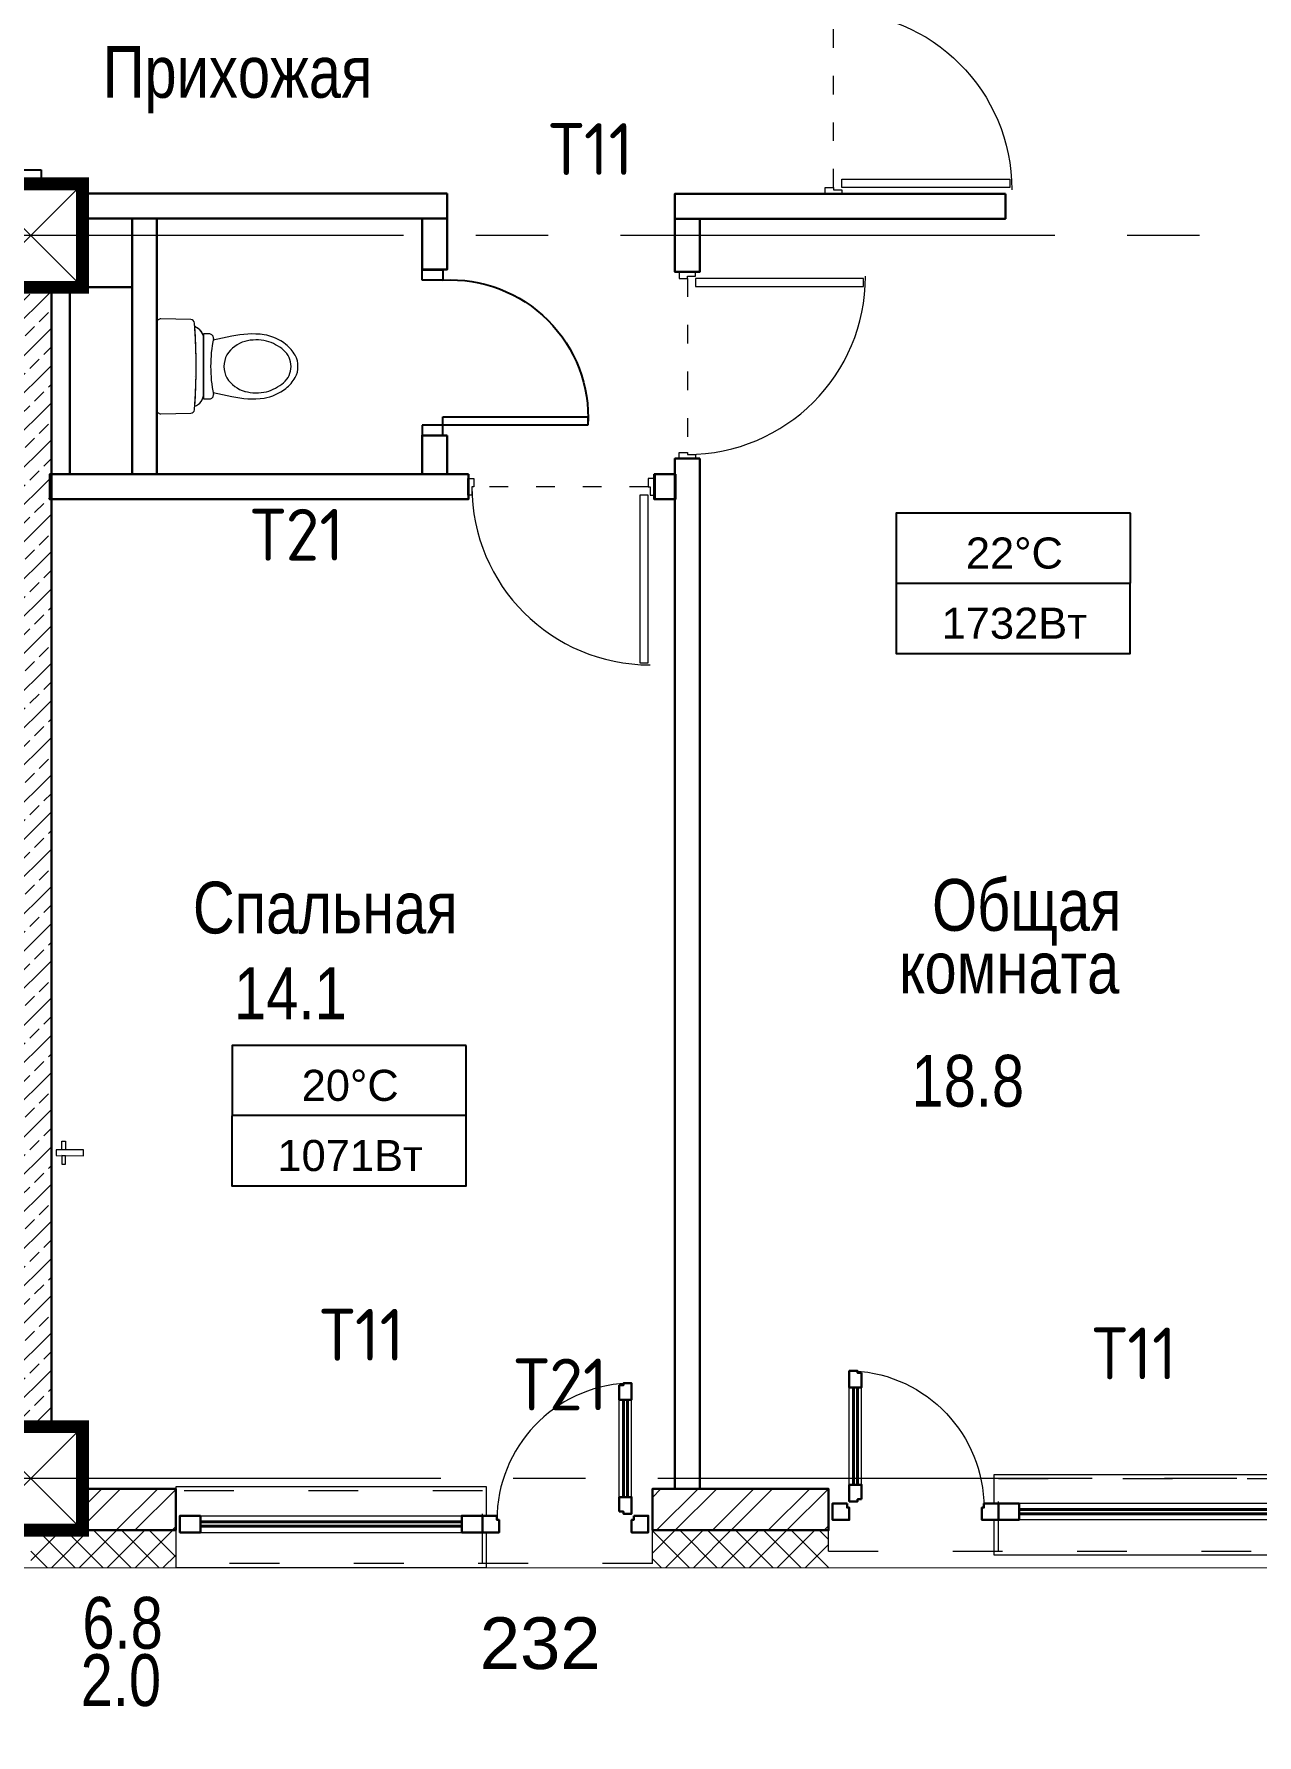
# Model space of a CAD drawing. Header units: millimetres. Extents: x -7566 to 51834, y -19356 to 38606.
# Drawn here: x 32018 to 37919, y -1240 to 6971 of the extents above; entities that cross this region are included whole.
import ezdxf

# ---------------------------------------------------------------- set-up
doc = ezdxf.new("R2010")
doc.units = ezdxf.units.MM
for name, pattern in [('ACAD_ISO03W100', [30, 12, -18]), ('CENTER2', [28.575, 19.05, -3.175, 3.175, -3.175]), ('STROT', [1.7, 0.5, -1.2])]:
    doc.linetypes.add(name, pattern=pattern)
for name, color, linetype, lineweight in [('++++обратка', 5, 'Continuous', 30), ('++ОВ Надписи', 7, 'Continuous', 20), ('SANTECHNIC', 144, 'Continuous', 9), ('STENA', 22, 'Continuous', 50), ('Вытяжка', 5, 'Continuous', 35), ('Колонна', 15, 'Continuous', 30), ('Колонны', 7, 'Continuous', 30), ('окна', 150, 'Continuous', 20), ('оси', 6, 'STROT', 9), ('РП-АР_Площадь', 3, 'Continuous', 30), ('стена', 7, 'Continuous', 53), ('СТЕНЫ', 250, 'Continuous', 35), ('текст', 224, 'Continuous', 25), ('штрих', 252, 'Continuous', 9)]:
    doc.layers.add(name, color=color, linetype=linetype, lineweight=lineweight)
for name, color, linetype in [('DOORS', 27, 'Continuous'), ('okna_dveri', 191, 'Continuous'), ('ОТОПЛЕНИЕ ТЕСТ', 7, 'Continuous')]:
    doc.layers.add(name, color=color, linetype=linetype)
doc.layers.get('++++обратка').off()
doc.styles.add('arial', font='arial.ttf')
doc.styles.add('GOST Common_I', font='', dxfattribs={"height": 200})
doc.styles.get("Standard").update_dxf_attribs({"font": 'arial.ttf'})
doc.styles.get('GOST Common_I').set_extended_font_data('GOST Common')
pattern_1 = [(45, (-1168187.17, 40439.89), (-67.351921, 67.351921), []), (135, (-1168187.17, 40439.89), (-67.351921, -67.351921), [])]

# ---------------------------------------------------------------- blocks, each defined once
blk = doc.blocks.new('d_10')
at = {"color": 15}
for points in [[(50, 100), (90, 100), (90, 1000), (50, 1000)], [(50, 0), (0, 0), (0, 100), (50, 100)], [(950, 0), (1000, 0), (1000, 100), (950, 100)]]:
    blk.add_lwpolyline(points, close=True, dxfattribs=at)
blk.add_arc((50, 100), 900, 0, 90, dxfattribs=at)
blk = doc.blocks.new('к')
at = {"lineweight": 0}
for p, q in [((6373750, -182890), (6374150, -183290)), ((6373750, -183290), (6374150, -182890))]:
    blk.add_line(p, q, dxfattribs=at)
at = {"color": 1, "lineweight": 30, "ltscale": 20}
blk.add_lwpolyline([(6373750, -182890), (6374150, -182890), (6374150, -183290), (6373750, -183290)], close=True, dxfattribs=at)
at = {"layer": 'Колонна', "color": 7, "ltscale": 100, "const_width": 50}
blk.add_lwpolyline([(6373750, -182890), (6374150, -182890), (6374150, -183290), (6373750, -183290)], close=True, dxfattribs=at)
blk = doc.blocks.new('Окв-0')
at = {"layer": 'DOORS', "color": 5, "lineweight": 9, "ltscale": 2}
blk.add_arc((1332064.4, -525220.4), 662, 273.15781, 359.93851, dxfattribs=at)
at = {"layer": 'окна', "color": 252, "lineweight": 9}
for p, q in [((1334156.3, -525161.2), (1332896.3, -525161.2)), ((1334156.3, -525241.2), (1332896.3, -525241.2)), ((1332076.3, -525331.2), (1332076.3, -525801.2)), ((1332136.3, -525331.2), (1332136.3, -525801.2))]:
    blk.add_line(p, q, dxfattribs=at)
at = {"layer": 'окна', "lineweight": 40}
for p, q in [((1334156.3, -525191.2), (1332896.3, -525191.2)), ((1334156.3, -525211.2), (1332896.3, -525211.2)), ((1332096.3, -525801.2), (1332096.3, -525331.2)), ((1332116.3, -525801.2), (1332116.3, -525331.2))]:
    blk.add_line(p, q, dxfattribs=at)
at = {"layer": 'окна', "color": 252, "lineweight": 30}
for points in [[(1332066.3, -525241.2), (1331996.3, -525241.2), (1331996.3, -525161.2), (1332076.3, -525161.2), (1332076.3, -525221.2), (1332066.3, -525221.2), (1332066.3, -525241.2)], [(1332726.3, -525241.2), (1332796.3, -525241.2), (1332796.3, -525161.2), (1332716.3, -525161.2), (1332716.3, -525221.2), (1332726.3, -525221.2), (1332726.3, -525241.2)], [(1332796.3, -525241.2), (1332896.3, -525241.2), (1332896.3, -525161.2), (1332796.3, -525161.2)], [(1334156.3, -525241.2), (1334256.3, -525241.2), (1334256.3, -525161.2), (1334156.3, -525161.2)], [(1332136.3, -525261.2), (1332136.3, -525331.2), (1332076.3, -525331.2), (1332076.3, -525251.2), (1332116.3, -525251.2), (1332116.3, -525261.2), (1332136.3, -525261.2)], [(1332136.3, -525871.2), (1332136.3, -525801.2), (1332076.3, -525801.2), (1332076.3, -525881.2), (1332116.3, -525881.2), (1332116.3, -525871.2), (1332136.3, -525871.2)]]:
    blk.add_lwpolyline(points, close=True, dxfattribs=at)
at = {"layer": 'СТЕНЫ', "linetype": 'ACAD_ISO03W100', "lineweight": 5, "ltscale": 20}
for p, q in [((1331976.3, -525011.2), (1334276.3, -525011.2)), ((1331976.3, -525011.2), (1331976.3, -525361.2)), ((1332796.3, -525011.2), (1332796.3, -525361.2)), ((1332796.3, -525361.2), (1334276.3, -525361.2))]:
    blk.add_line(p, q, dxfattribs=at)
at = {"layer": 'СТЕНЫ', "color": 251, "lineweight": 9, "ltscale": 20}
blk.add_lwpolyline([(1332776.3, -525241.2), (1332776.3, -525381.2), (1334276.3, -525381.2), (1334276.3, -524991.2), (1332776.3, -524991.2), (1332776.3, -525161.2)], dxfattribs=at)
blk = doc.blocks.new('бид')
at = {"layer": 'SANTECHNIC', "color": 163, "lineweight": 5, "true_color": 0x617bb3}
for p, q in [((21701.7, 22593.6), (21846.7, 22590.2)), ((21683.2, 22153.5), (21683.2, 22575.6)), ((21908.2, 22208.1), (21908.2, 22521)), ((21908.2, 22521), (21937.6, 22521)), ((21953.7, 22491.2), (22044.7, 22509.9)), ((21908.2, 22497.3), (21908.2, 22231.8)), ((21937.6, 22208.1), (21908.2, 22208.1)), ((22044.7, 22219.2), (21953.7, 22237.9)), ((21846.7, 22138.9), (21701.7, 22135.5))]:
    blk.add_line(p, q, dxfattribs=at)
at = {"layer": 'SANTECHNIC', "color": 163, "lineweight": 5, "true_color": 0x617bb3, "extrusion": (0, 0, -1)}
for centre, major_axis, ratio, start_param, end_param in [((21701.2, 22575.6), (12.7, 12.7), 1, 3.926973, 5.521574), ((21701.2, 22575.6), (12.7, 12.7), 1, 3.926973, 5.521574), ((21701.2, 22575.6), (12.7, 12.7), 1, 3.926973, 5.521574), ((21701.2, 22575.6), (12.7, 12.7), 1, 3.926973, 5.521574), ((21701.2, 22575.6), (12.7, 12.7), 1, 3.926973, 5.521574), ((21701.2, 22575.6), (12.7, 12.7), 1, 3.926973, 5.521574), ((21701.2, 22575.6), (12.7, 12.7), 1, 3.926973, 5.521574), ((21701.2, 22575.6), (12.7, 12.7), 1, 3.926973, 5.521574), ((21701.2, 22575.6), (12.7, 12.7), 1, 3.926973, 5.521574), ((21701.2, 22575.6), (12.7, 12.7), 1, 3.926973, 5.521574), ((21701.2, 22575.6), (12.7, 12.7), 1, 3.926973, 5.521574), ((21846.3, 22572.2), (12.7, 12.7), 1, 5.521549, 6.989943), ((21846.3, 22572.2), (12.7, 12.7), 1, 5.521549, 6.989943), ((21846.3, 22572.2), (12.7, 12.7), 1, 5.521549, 6.989943), ((21846.3, 22572.2), (12.7, 12.7), 1, 5.521549, 6.989943), ((21846.3, 22572.2), (12.7, 12.7), 1, 5.521549, 6.989943), ((21846.3, 22572.2), (12.7, 12.7), 1, 5.521549, 6.989943), ((21846.3, 22572.2), (12.7, 12.7), 1, 5.521549, 6.989943), ((21846.3, 22572.2), (12.7, 12.7), 1, 5.521549, 6.989943), ((21846.3, 22572.2), (12.7, 12.7), 1, 5.521549, 6.989943), ((21846.3, 22572.2), (12.7, 12.7), 1, 5.521549, 6.989943), ((21846.3, 22572.2), (12.7, 12.7), 1, 5.521549, 6.989943), ((19269, 22369.2), (1840.7, -1840.7), 1, -0.863983, -0.857583), ((19269, 22369.2), (1840.7, -1840.7), 1, -0.863983, -0.857583), ((19269, 22369.2), (1840.7, -1840.7), 1, -0.863983, -0.857583), ((19269, 22369.2), (1840.7, -1840.7), 1, -0.863983, -0.857583), ((19269, 22369.2), (1840.7, -1840.7), 1, -0.863983, -0.857583), ((19269, 22369.2), (1840.7, -1840.7), 1, -0.863983, -0.857583), ((19269, 22369.2), (1840.7, -1840.7), 1, -0.863983, -0.857583), ((19269, 22369.2), (1840.7, -1840.7), 1, -0.863983, -0.857583), ((19269, 22369.2), (1840.7, -1840.7), 1, -0.863983, -0.857583), ((19269, 22369.2), (1840.7, -1840.7), 1, -0.863983, -0.857583), ((19269, 22369.2), (1840.7, 1840.7), 1, 0.706814, 0.787191), ((21845.2, 22497.3), (44.5, 44.5), 1, 5.824608, 7.068567), ((21845.2, 22497.3), (44.5, 44.5), 1, 5.824608, 7.068567), ((21845.2, 22497.3), (44.5, 44.5), 1, 5.824608, 7.068567), ((21845.2, 22497.3), (44.5, 44.5), 1, 5.824608, 7.068567), ((21845.2, 22497.3), (44.5, 44.5), 1, 5.824608, 7.068567), ((21845.2, 22497.3), (44.5, 44.5), 1, 5.824608, 7.068567), ((21845.2, 22497.3), (44.5, 44.5), 1, 5.824608, 7.068567), ((21845.2, 22497.3), (44.5, 44.5), 1, 5.824608, 7.068567), ((21845.2, 22497.3), (44.5, 44.5), 1, 5.824608, 7.068567), ((21845.2, 22497.3), (44.5, 44.5), 1, 5.824608, 7.068567), ((21845.2, 22497.3), (44.5, 44.5), 1, 5.824605, 7.068567), ((19269, 22369.2), (1840.7, 1840.7), 1, 0.713213, 0.787191), ((19269, 22369.2), (1840.7, 1840.7), 1, 0.713213, 0.787191), ((19269, 22369.2), (1840.7, 1840.7), 1, 0.713213, 0.787191), ((19269, 22369.2), (1840.7, 1840.7), 1, 0.713213, 0.787191), ((19269, 22369.2), (1840.7, 1840.7), 1, 0.713213, 0.787191), ((19269, 22369.2), (1840.7, 1840.7), 1, 0.713213, 0.787191), ((19269, 22369.2), (1840.7, 1840.7), 1, 0.713213, 0.787191), ((19269, 22369.2), (1840.7, 1840.7), 1, 0.713213, 0.787191), ((19269, 22369.2), (1840.7, 1840.7), 1, 0.713213, 0.787191), ((19269, 22369.2), (1840.7, 1840.7), 1, 0.713213, 0.787191), ((21937.6, 22503), (12.7, 12.7), 1, 5.497805, 7.263294), ((21937.6, 22503), (12.7, 12.7), 1, 5.497805, 7.263294), ((21937.6, 22503), (12.7, 12.7), 1, 5.497805, 7.263294), ((21937.6, 22503), (12.7, 12.7), 1, 5.497805, 7.263294), ((21937.6, 22503), (12.7, 12.7), 1, 5.497805, 7.263294), ((21937.6, 22503), (12.7, 12.7), 1, 5.497805, 7.263294), ((21937.6, 22503), (12.7, 12.7), 1, 5.497805, 7.263294), ((21937.6, 22503), (12.7, 12.7), 1, 5.497805, 7.263294), ((21937.6, 22503), (12.7, 12.7), 1, 5.497805, 7.263294), ((21937.6, 22503), (12.7, 12.7), 1, 5.497805, 7.263294), ((21937.6, 22503), (12.7, 12.7), 1, 5.497805, 7.263294), ((22639.9, 22364.6), (493.4, 493.4), 1, 3.732293, 4.121682), ((22639.9, 22364.6), (493.4, 493.4), 1, 3.732293, 4.121682), ((22639.9, 22364.6), (493.4, 493.4), 1, 3.732293, 4.121682), ((22639.9, 22364.6), (493.4, 493.4), 1, 3.732293, 4.121682), ((22639.9, 22364.6), (493.4, 493.4), 1, 3.732293, 4.121682), ((22639.9, 22364.6), (493.4, 493.4), 1, 3.732293, 4.121682), ((22639.9, 22364.6), (493.4, 493.4), 1, 3.732293, 4.121682), ((22639.9, 22364.6), (493.4, 493.4), 1, 3.732293, 4.121682), ((22639.9, 22364.6), (493.4, 493.4), 1, 3.732293, 4.121682), ((22639.9, 22364.6), (493.4, 493.4), 1, 3.732293, 4.121682), ((22639.9, 22364.6), (493.4, 493.4), 1, 3.732293, 4.121682), ((22143.4, 22076.8), (314.1, -314.1), 1, 3.702908, 4.054452), ((22143.4, 22076.8), (314.1, -314.1), 1, 3.702908, 4.054452), ((22143.4, 22076.8), (314.1, -314.1), 1, 3.702908, 4.054452), ((22143.4, 22076.8), (314.1, -314.1), 1, 3.702908, 4.054452), ((22143.4, 22076.8), (314.1, -314.1), 1, 3.702908, 4.054452), ((22143.4, 22076.8), (314.1, -314.1), 1, 3.702908, 4.054452), ((22143.4, 22076.8), (314.1, -314.1), 1, 3.702908, 4.054452), ((22143.4, 22076.8), (314.1, -314.1), 1, 3.702908, 4.054452), ((22143.4, 22076.8), (314.1, -314.1), 1, 3.702908, 4.054452), ((22143.4, 22076.8), (314.1, -314.1), 1, 3.702908, 4.054452), ((22143.4, 22076.8), (314.1, -314.1), 1, 3.702908, 4.054452), ((22160.4, 22284.9), (166.8, 166.8), 1, 5.66572, 6.159469), ((22160.4, 22284.9), (166.8, 166.8), 1, 5.66572, 6.159469), ((22160.4, 22284.9), (166.8, 166.8), 1, 5.66572, 6.159469), ((22160.4, 22284.9), (166.8, 166.8), 1, 5.66572, 6.159469), ((22160.4, 22284.9), (166.8, 166.8), 1, 5.66572, 6.159469), ((22160.4, 22284.9), (166.8, 166.8), 1, 5.66572, 6.159469), ((22160.4, 22284.9), (166.8, 166.8), 1, 5.66572, 6.159469), ((22160.4, 22284.9), (166.8, 166.8), 1, 5.66572, 6.159469), ((22160.4, 22284.9), (166.8, 166.8), 1, 5.66572, 6.159469), ((22160.4, 22284.9), (166.8, 166.8), 1, 5.66572, 6.159469), ((22160.4, 22284.9), (166.8, 166.8), 1, 5.66572, 6.159469), ((22121.6, 22364.6), (81.5, -81.5), 1, 2.356198, 2.861304), ((22121.6, 22364.6), (81.5, -81.5), 1, 2.356198, 2.861304), ((22121.6, 22364.6), (81.5, -81.5), 1, 2.356198, 2.861304), ((22121.6, 22364.6), (81.5, -81.5), 1, 2.356198, 2.861304), ((22121.6, 22364.6), (81.5, -81.5), 1, 2.356198, 2.861304), ((22121.6, 22364.6), (81.5, -81.5), 1, 2.356198, 2.861304), ((22121.6, 22364.6), (81.5, -81.5), 1, 2.356198, 2.861304), ((22121.6, 22364.6), (81.5, -81.5), 1, 2.356198, 2.861304), ((22121.6, 22364.6), (81.5, -81.5), 1, 2.356198, 2.861304), ((22121.6, 22364.6), (81.5, -81.5), 1, 2.356198, 2.861304), ((22121.6, 22364.6), (81.5, -81.5), 1, 2.356198, 2.861304), ((22147.8, 22340.4), (106.2, -106.2), 1, 2.917964, 3.65895), ((22147.8, 22340.4), (106.2, -106.2), 1, 2.917964, 3.65895), ((22147.8, 22340.4), (106.2, -106.2), 1, 2.917964, 3.65895), ((22147.8, 22340.4), (106.2, -106.2), 1, 2.917964, 3.65895), ((22147.8, 22340.4), (106.2, -106.2), 1, 2.917964, 3.65895), ((22147.8, 22340.4), (106.2, -106.2), 1, 2.917964, 3.65895), ((22147.8, 22340.4), (106.2, -106.2), 1, 2.917964, 3.65895), ((22147.8, 22340.4), (106.2, -106.2), 1, 2.917964, 3.65895), ((22147.8, 22340.4), (106.2, -106.2), 1, 2.917964, 3.65895), ((22147.8, 22340.4), (106.2, -106.2), 1, 2.917964, 3.65895), ((22147.8, 22340.4), (106.2, -106.2), 1, 2.917964, 3.65895), ((22163.4, 22276.3), (152.8, 152.8), 1, 5.238454, 5.72234), ((22163.4, 22276.3), (152.8, 152.8), 1, 5.238454, 5.72234), ((22163.4, 22276.3), (152.8, 152.8), 1, 5.238454, 5.72234), ((22163.4, 22276.3), (152.8, 152.8), 1, 5.238454, 5.72234), ((22163.4, 22276.3), (152.8, 152.8), 1, 5.238454, 5.72234), ((22163.4, 22276.3), (152.8, 152.8), 1, 5.238454, 5.72234), ((22163.4, 22276.3), (152.8, 152.8), 1, 5.238454, 5.72234), ((22163.4, 22276.3), (152.8, 152.8), 1, 5.238454, 5.72234), ((22163.4, 22276.3), (152.8, 152.8), 1, 5.238454, 5.72234), ((22163.4, 22276.3), (152.8, 152.8), 1, 5.238454, 5.72234), ((22163.4, 22276.3), (152.8, 152.8), 1, 5.238454, 5.72234), ((22147.4, 22264.9), (163.5, 163.5), 1, 5.779049, 6.187594), ((22147.4, 22264.9), (163.5, 163.5), 1, 5.779049, 6.187594), ((22147.4, 22264.9), (163.5, 163.5), 1, 5.779049, 6.187594), ((22147.4, 22264.9), (163.5, 163.5), 1, 5.779049, 6.187594), ((22147.4, 22264.9), (163.5, 163.5), 1, 5.779049, 6.187594), ((22147.4, 22264.9), (163.5, 163.5), 1, 5.779049, 6.187594), ((22147.4, 22264.9), (163.5, 163.5), 1, 5.779049, 6.187594), ((22147.4, 22264.9), (163.5, 163.5), 1, 5.779049, 6.187594), ((22147.4, 22264.9), (163.5, 163.5), 1, 5.779049, 6.187594), ((22147.4, 22264.9), (163.5, 163.5), 1, 5.779049, 6.187594), ((22147.4, 22264.9), (163.5, 163.5), 1, 5.779049, 6.187594), ((22227.8, 22365.3), (72.5, 72.5), 1, 6.205612, 7.075907), ((22227.8, 22365.3), (72.5, 72.5), 1, 6.205612, 7.075907), ((22227.8, 22365.3), (72.5, 72.5), 1, 6.205612, 7.075907), ((22227.8, 22365.3), (72.5, 72.5), 1, 6.205612, 7.075907), ((22227.8, 22365.3), (72.5, 72.5), 1, 6.205612, 7.075907), ((22227.8, 22365.3), (72.5, 72.5), 1, 6.205612, 7.075907), ((22227.8, 22365.3), (72.5, 72.5), 1, 6.205612, 7.075907), ((22227.8, 22365.3), (72.5, 72.5), 1, 6.205612, 7.075907), ((22227.8, 22365.3), (72.5, 72.5), 1, 6.205612, 7.075907), ((22227.8, 22365.3), (72.5, 72.5), 1, 6.205612, 7.075907), ((22227.8, 22365.3), (72.5, 72.5), 1, 6.205612, 7.075907), ((22176, 22314.7), (143.4, -143.4), 1, 4.618354, 4.963396), ((22176, 22314.7), (143.4, -143.4), 1, 4.618354, 4.963396), ((22176, 22314.7), (143.4, -143.4), 1, 4.618354, 4.963396), ((22176, 22314.7), (143.4, -143.4), 1, 4.618354, 4.963396), ((22176, 22314.7), (143.4, -143.4), 1, 4.618354, 4.963396), ((22176, 22314.7), (143.4, -143.4), 1, 4.618354, 4.963396), ((22176, 22314.7), (143.4, -143.4), 1, 4.618354, 4.963396), ((22176, 22314.7), (143.4, -143.4), 1, 4.618354, 4.963396), ((22176, 22314.7), (143.4, -143.4), 1, 4.618354, 4.963396), ((22176, 22314.7), (143.4, -143.4), 1, 4.618354, 4.963396), ((22176, 22314.7), (143.4, -143.4), 1, 4.618354, 4.963396), ((22256.3, 22366.7), (75.9, -75.9), 1, -1.283954, -0.765249), ((22256.3, 22366.7), (75.9, -75.9), 1, -1.283954, -0.765249), ((22256.3, 22366.7), (75.9, -75.9), 1, -1.283954, -0.765249), ((22256.3, 22366.7), (75.9, -75.9), 1, -1.283954, -0.765249), ((22256.3, 22366.7), (75.9, -75.9), 1, -1.283954, -0.765249), ((22256.3, 22366.7), (75.9, -75.9), 1, -1.283954, -0.765249), ((22256.3, 22366.7), (75.9, -75.9), 1, -1.283954, -0.765249), ((22256.3, 22366.7), (75.9, -75.9), 1, -1.283954, -0.765249), ((22256.3, 22366.7), (75.9, -75.9), 1, -1.283954, -0.765249), ((22256.3, 22366.7), (75.9, -75.9), 1, -1.283954, -0.765249), ((22256.3, 22366.7), (75.9, -75.9), 1, -1.283954, -0.765249), ((19269, 22359.9), (1840.7, -1840.7), 1, -0.787192, -0.706815), ((21845.2, 22351.5), (44.5, 44.5), 1, -0.45858, -0.458577), ((21845.2, 22351.5), (44.5, 44.5), 1, -0.45858, -0.458577), ((21845.2, 22351.5), (44.5, 44.5), 1, -0.45858, -0.458577), ((21845.2, 22351.5), (44.5, 44.5), 1, -0.45858, -0.458577), ((21845.2, 22351.5), (44.5, 44.5), 1, -0.45858, -0.458577), ((21845.2, 22351.5), (44.5, 44.5), 1, -0.45858, -0.458577), ((21845.2, 22351.5), (44.5, 44.5), 1, -0.45858, -0.458577), ((21845.2, 22351.5), (44.5, 44.5), 1, -0.45858, -0.458577), ((21845.2, 22351.5), (44.5, 44.5), 1, -0.45858, -0.458577), ((21845.2, 22351.5), (44.5, 44.5), 1, -0.45858, -0.458577), ((19269, 22359.9), (1840.7, -1840.7), 1, -0.787192, -0.714012), ((19269, 22359.9), (1840.7, -1840.7), 1, -0.787192, -0.714012), ((19269, 22359.9), (1840.7, -1840.7), 1, -0.787192, -0.714012), ((19269, 22359.9), (1840.7, -1840.7), 1, -0.787192, -0.714012), ((19269, 22359.9), (1840.7, -1840.7), 1, -0.787192, -0.714012), ((19269, 22359.9), (1840.7, -1840.7), 1, -0.787192, -0.714012), ((19269, 22359.9), (1840.7, -1840.7), 1, -0.787192, -0.714012), ((19269, 22359.9), (1840.7, -1840.7), 1, -0.787192, -0.714012), ((19269, 22359.9), (1840.7, -1840.7), 1, -0.787192, -0.714012), ((19269, 22359.9), (1840.7, -1840.7), 1, -0.787192, -0.714012), ((22121.6, 22364.6), (81.5, -81.5), 1, 1.851087, 2.356193), ((22121.6, 22364.6), (81.5, -81.5), 1, 1.851087, 2.356193), ((22121.6, 22364.6), (81.5, -81.5), 1, 1.851087, 2.356193), ((22121.6, 22364.6), (81.5, -81.5), 1, 1.851087, 2.356193), ((22121.6, 22364.6), (81.5, -81.5), 1, 1.851087, 2.356193), ((22121.6, 22364.6), (81.5, -81.5), 1, 1.851087, 2.356193), ((22121.6, 22364.6), (81.5, -81.5), 1, 1.851087, 2.356193), ((22121.6, 22364.6), (81.5, -81.5), 1, 1.851087, 2.356193), ((22121.6, 22364.6), (81.5, -81.5), 1, 1.851087, 2.356193), ((22121.6, 22364.6), (81.5, -81.5), 1, 1.851087, 2.356193), ((22121.6, 22364.6), (81.5, -81.5), 1, 1.851087, 2.356193), ((22227.8, 22363.8), (72.5, 72.5), 1, 0.778081, 1.648375), ((22227.8, 22363.8), (72.5, 72.5), 1, 0.778081, 1.648375), ((22227.8, 22363.8), (72.5, 72.5), 1, 0.778081, 1.648375), ((22227.8, 22363.8), (72.5, 72.5), 1, 0.778081, 1.648375), ((22227.8, 22363.8), (72.5, 72.5), 1, 0.778081, 1.648375), ((22227.8, 22363.8), (72.5, 72.5), 1, 0.778081, 1.648375), ((22227.8, 22363.8), (72.5, 72.5), 1, 0.778081, 1.648375), ((22227.8, 22363.8), (72.5, 72.5), 1, 0.778081, 1.648375), ((22227.8, 22363.8), (72.5, 72.5), 1, 0.778081, 1.648375), ((22227.8, 22363.8), (72.5, 72.5), 1, 0.778081, 1.648375), ((22227.8, 22363.8), (72.5, 72.5), 1, 0.778081, 1.648375), ((22256.3, 22362.4), (75.9, -75.9), 1, -0.805548, -0.286843), ((22256.3, 22362.4), (75.9, -75.9), 1, -0.805548, -0.286843), ((22256.3, 22362.4), (75.9, -75.9), 1, -0.805548, -0.286843), ((22256.3, 22362.4), (75.9, -75.9), 1, -0.805548, -0.286843), ((22256.3, 22362.4), (75.9, -75.9), 1, -0.805548, -0.286843), ((22256.3, 22362.4), (75.9, -75.9), 1, -0.805548, -0.286843), ((22256.3, 22362.4), (75.9, -75.9), 1, -0.805548, -0.286843), ((22256.3, 22362.4), (75.9, -75.9), 1, -0.805548, -0.286843), ((22256.3, 22362.4), (75.9, -75.9), 1, -0.805548, -0.286843), ((22256.3, 22362.4), (75.9, -75.9), 1, -0.805548, -0.286843), ((22256.3, 22362.4), (75.9, -75.9), 1, -0.805548, -0.286843), ((22147.8, 22388.7), (106.2, -106.2), 1, 1.053441, 1.794427), ((22147.8, 22388.7), (106.2, -106.2), 1, 1.053441, 1.794427), ((22147.8, 22388.7), (106.2, -106.2), 1, 1.053441, 1.794427), ((22147.8, 22388.7), (106.2, -106.2), 1, 1.053441, 1.794427), ((22147.8, 22388.7), (106.2, -106.2), 1, 1.053441, 1.794427), ((22147.8, 22388.7), (106.2, -106.2), 1, 1.053441, 1.794427), ((22147.8, 22388.7), (106.2, -106.2), 1, 1.053441, 1.794427), ((22147.8, 22388.7), (106.2, -106.2), 1, 1.053441, 1.794427), ((22147.8, 22388.7), (106.2, -106.2), 1, 1.053441, 1.794427), ((22147.8, 22388.7), (106.2, -106.2), 1, 1.053441, 1.794427), ((22147.8, 22388.7), (106.2, -106.2), 1, 1.053441, 1.794427), ((22160.4, 22444.2), (166.8, -166.8), 1, 0.123713, 0.617462), ((22160.4, 22444.2), (166.8, -166.8), 1, 0.123713, 0.617462), ((22160.4, 22444.2), (166.8, -166.8), 1, 0.123713, 0.617462), ((22160.4, 22444.2), (166.8, -166.8), 1, 0.123713, 0.617462), ((22160.4, 22444.2), (166.8, -166.8), 1, 0.123713, 0.617462), ((22160.4, 22444.2), (166.8, -166.8), 1, 0.123713, 0.617462), ((22160.4, 22444.2), (166.8, -166.8), 1, 0.123713, 0.617462), ((22160.4, 22444.2), (166.8, -166.8), 1, 0.123713, 0.617462), ((22160.4, 22444.2), (166.8, -166.8), 1, 0.123713, 0.617462), ((22160.4, 22444.2), (166.8, -166.8), 1, 0.123713, 0.617462), ((22160.4, 22444.2), (166.8, -166.8), 1, 0.123713, 0.617462), ((22147.4, 22464.2), (163.5, 163.5), 1, 1.666383, 2.074928), ((22147.4, 22464.2), (163.5, 163.5), 1, 1.666383, 2.074928), ((22147.4, 22464.2), (163.5, 163.5), 1, 1.666383, 2.074928), ((22147.4, 22464.2), (163.5, 163.5), 1, 1.666383, 2.074928), ((22147.4, 22464.2), (163.5, 163.5), 1, 1.666383, 2.074928), ((22147.4, 22464.2), (163.5, 163.5), 1, 1.666383, 2.074928), ((22147.4, 22464.2), (163.5, 163.5), 1, 1.666383, 2.074928), ((22147.4, 22464.2), (163.5, 163.5), 1, 1.666383, 2.074928), ((22147.4, 22464.2), (163.5, 163.5), 1, 1.666383, 2.074928), ((22147.4, 22464.2), (163.5, 163.5), 1, 1.666383, 2.074928), ((22147.4, 22464.2), (163.5, 163.5), 1, 1.666383, 2.074928), ((22176, 22414.4), (143.4, 143.4), 1, 1.319789, 1.66483), ((22176, 22414.4), (143.4, 143.4), 1, 1.319789, 1.66483), ((22176, 22414.4), (143.4, 143.4), 1, 1.319789, 1.66483), ((22176, 22414.4), (143.4, 143.4), 1, 1.319789, 1.66483), ((22176, 22414.4), (143.4, 143.4), 1, 1.319789, 1.66483), ((22176, 22414.4), (143.4, 143.4), 1, 1.319789, 1.66483), ((22176, 22414.4), (143.4, 143.4), 1, 1.319789, 1.66483), ((22176, 22414.4), (143.4, 143.4), 1, 1.319789, 1.66483), ((22176, 22414.4), (143.4, 143.4), 1, 1.319789, 1.66483), ((22176, 22414.4), (143.4, 143.4), 1, 1.319789, 1.66483), ((22176, 22414.4), (143.4, 143.4), 1, 1.319789, 1.66483), ((19269, 22359.9), (1840.7, -1840.7), 1, -0.714012, -0.706815), ((19269, 22359.9), (1840.7, -1840.7), 1, -0.714012, -0.706815), ((19269, 22359.9), (1840.7, -1840.7), 1, -0.714012, -0.706815), ((19269, 22359.9), (1840.7, -1840.7), 1, -0.714012, -0.706815), ((19269, 22359.9), (1840.7, -1840.7), 1, -0.714012, -0.706815), ((19269, 22359.9), (1840.7, -1840.7), 1, -0.714012, -0.706815), ((19269, 22359.9), (1840.7, -1840.7), 1, -0.714012, -0.706815), ((19269, 22359.9), (1840.7, -1840.7), 1, -0.714012, -0.706815), ((19269, 22359.9), (1840.7, -1840.7), 1, -0.714012, -0.706815), ((19269, 22359.9), (1840.7, -1840.7), 1, -0.714012, -0.706815), ((21845.4, 22231.3), (44.2, 44.2), 1, 1.951344, 2.029958), ((21845.4, 22231.3), (44.2, 44.2), 1, 1.951344, 2.029958), ((21845.4, 22231.3), (44.2, 44.2), 1, 1.951344, 2.029958), ((21845.4, 22231.3), (44.2, 44.2), 1, 1.951344, 2.029958), ((21845.4, 22231.3), (44.2, 44.2), 1, 1.951344, 2.029958), ((21845.4, 22231.3), (44.2, 44.2), 1, 1.951344, 2.029958), ((21845.4, 22231.3), (44.2, 44.2), 1, 1.951344, 2.029958), ((21845.4, 22231.3), (44.2, 44.2), 1, 1.951344, 2.029958), ((21845.4, 22231.3), (44.2, 44.2), 1, 1.951344, 2.029958), ((21845.4, 22231.3), (44.2, 44.2), 1, 1.951344, 2.029958), ((21845.4, 22231.3), (44.2, 44.2), 1, 1.951344, 2.029958), ((21845.2, 22231.8), (60.6, -18.2), 0.94795, -0.306526, 0.964502), ((21845.2, 22231.8), (60.6, -18.2), 0.94795, -0.24712, 0.964502), ((21845.2, 22231.8), (60.6, -18.2), 0.94795, -0.24712, 0.964502), ((21845.2, 22231.8), (60.6, -18.2), 0.94795, -0.24712, 0.964502), ((21845.2, 22231.8), (60.6, -18.2), 0.94795, -0.24712, 0.964502), ((21845.2, 22231.8), (60.6, -18.2), 0.94795, -0.24712, 0.964502), ((21845.2, 22231.8), (60.6, -18.2), 0.94795, -0.24712, 0.964502), ((21845.2, 22231.8), (60.6, -18.2), 0.94795, -0.24712, 0.964502), ((21845.2, 22231.8), (60.6, -18.2), 0.94795, -0.24712, 0.964502), ((21845.2, 22231.8), (60.6, -18.2), 0.94795, -0.24712, 0.964502), ((21845.2, 22231.8), (60.6, -18.2), 0.94795, -0.24712, 0.964502), ((21845.2, 22231.8), (60.6, -18.2), 0.94795, -0.306526, -0.24712), ((21845.2, 22231.8), (60.6, -18.2), 0.94795, -0.306526, -0.24712), ((21845.2, 22231.8), (60.6, -18.2), 0.94795, -0.306526, -0.24712), ((21845.2, 22231.8), (60.6, -18.2), 0.94795, -0.306526, -0.24712), ((21845.2, 22231.8), (60.6, -18.2), 0.94795, -0.306526, -0.24712), ((21845.2, 22231.8), (60.6, -18.2), 0.94795, -0.306526, -0.24712), ((21845.2, 22231.8), (60.6, -18.2), 0.94795, -0.306526, -0.24712), ((21845.2, 22231.8), (60.6, -18.2), 0.94795, -0.306526, -0.24712), ((21845.2, 22231.8), (60.6, -18.2), 0.94795, -0.306526, -0.24712), ((21845.2, 22231.8), (60.6, -18.2), 0.94795, -0.306526, -0.24712), ((21937.6, 22226.1), (12.7, 12.7), 1, 0.59071, 2.356199), ((21937.6, 22226.1), (12.7, 12.7), 1, 0.59071, 2.356199), ((21937.6, 22226.1), (12.7, 12.7), 1, 0.59071, 2.356199), ((21937.6, 22226.1), (12.7, 12.7), 1, 0.59071, 2.356199), ((21937.6, 22226.1), (12.7, 12.7), 1, 0.59071, 2.356199), ((21937.6, 22226.1), (12.7, 12.7), 1, 0.59071, 2.356199), ((21937.6, 22226.1), (12.7, 12.7), 1, 0.59071, 2.356199), ((21937.6, 22226.1), (12.7, 12.7), 1, 0.59071, 2.356199), ((21937.6, 22226.1), (12.7, 12.7), 1, 0.59071, 2.356199), ((21937.6, 22226.1), (12.7, 12.7), 1, 0.59071, 2.356199), ((21937.6, 22226.1), (12.7, 12.7), 1, 0.59071, 2.356199), ((22143.4, 22652.3), (314.1, -314.1), 1, 0.657938, 1.009482), ((22143.4, 22652.3), (314.1, -314.1), 1, 0.657938, 1.009482), ((22143.4, 22652.3), (314.1, -314.1), 1, 0.657938, 1.009482), ((22143.4, 22652.3), (314.1, -314.1), 1, 0.657938, 1.009482), ((22143.4, 22652.3), (314.1, -314.1), 1, 0.657938, 1.009482), ((22143.4, 22652.3), (314.1, -314.1), 1, 0.657938, 1.009482), ((22143.4, 22652.3), (314.1, -314.1), 1, 0.657938, 1.009482), ((22143.4, 22652.3), (314.1, -314.1), 1, 0.657938, 1.009482), ((22143.4, 22652.3), (314.1, -314.1), 1, 0.657938, 1.009482), ((22143.4, 22652.3), (314.1, -314.1), 1, 0.657938, 1.009482), ((22143.4, 22652.3), (314.1, -314.1), 1, 0.657938, 1.009482), ((22163.4, 22452.8), (152.8, -152.8), 1, 0.560845, 1.04473), ((22163.4, 22452.8), (152.8, -152.8), 1, 0.560845, 1.04473), ((22163.4, 22452.8), (152.8, -152.8), 1, 0.560845, 1.04473), ((22163.4, 22452.8), (152.8, -152.8), 1, 0.560845, 1.04473), ((22163.4, 22452.8), (152.8, -152.8), 1, 0.560845, 1.04473), ((22163.4, 22452.8), (152.8, -152.8), 1, 0.560845, 1.04473), ((22163.4, 22452.8), (152.8, -152.8), 1, 0.560845, 1.04473), ((22163.4, 22452.8), (152.8, -152.8), 1, 0.560845, 1.04473), ((22163.4, 22452.8), (152.8, -152.8), 1, 0.560845, 1.04473), ((22163.4, 22452.8), (152.8, -152.8), 1, 0.560845, 1.04473), ((22163.4, 22452.8), (152.8, -152.8), 1, 0.560845, 1.04473), ((21701.2, 22153.5), (12.7, -12.7), 1, 0.761582, 2.356182), ((21701.2, 22153.5), (12.7, -12.7), 1, 0.761582, 2.356182), ((21701.2, 22153.5), (12.7, -12.7), 1, 0.761582, 2.356182), ((21701.2, 22153.5), (12.7, -12.7), 1, 0.761582, 2.356182), ((21701.2, 22153.5), (12.7, -12.7), 1, 0.761582, 2.356182), ((21701.2, 22153.5), (12.7, -12.7), 1, 0.761582, 2.356182), ((21701.2, 22153.5), (12.7, -12.7), 1, 0.761582, 2.356182), ((21701.2, 22153.5), (12.7, -12.7), 1, 0.761582, 2.356182), ((21701.2, 22153.5), (12.7, -12.7), 1, 0.761582, 2.356182), ((21701.2, 22153.5), (12.7, -12.7), 1, 0.761582, 2.356182), ((21701.2, 22153.5), (12.7, -12.7), 1, 0.761582, 2.356182), ((21846.3, 22156.9), (12.7, 12.7), 1, 0.864048, 2.332443), ((21846.3, 22156.9), (12.7, 12.7), 1, 0.864048, 2.332443), ((21846.3, 22156.9), (12.7, 12.7), 1, 0.864048, 2.332443), ((21846.3, 22156.9), (12.7, 12.7), 1, 0.864048, 2.332443), ((21846.3, 22156.9), (12.7, 12.7), 1, 0.864048, 2.332443), ((21846.3, 22156.9), (12.7, 12.7), 1, 0.864048, 2.332443), ((21846.3, 22156.9), (12.7, 12.7), 1, 0.864048, 2.332443), ((21846.3, 22156.9), (12.7, 12.7), 1, 0.864048, 2.332443), ((21846.3, 22156.9), (12.7, 12.7), 1, 0.864048, 2.332443), ((21846.3, 22156.9), (12.7, 12.7), 1, 0.864048, 2.332443), ((21846.3, 22156.9), (12.7, 12.7), 1, 0.864048, 2.332443)]:
    blk.add_ellipse(centre, major_axis=major_axis, ratio=ratio, start_param=start_param, end_param=end_param, dxfattribs=at)
blk = doc.blocks.new('D_800')
at = {"color": 251, "true_color": 0x4f5a69}
for p, q in [((90, 800), (50, 800)), ((50, 800), (50, 100)), ((90, 100), (90, 800)), ((0, 0), (0, 100)), ((0, 100), (50, 100)), ((50, 100), (90, 100)), ((50, 100), (50, 0)), ((800, 100), (750, 100)), ((750, 100), (750, 0)), ((800, 0), (800, 100)), ((50, 0), (0, 0)), ((750, 0), (800, 0))]:
    blk.add_line(p, q, dxfattribs=at)
blk.add_arc((87.6, 137.6), 663.4, 356.74877, 93.25123, dxfattribs=at)
blk = doc.blocks.new('Dv900')
at = {"color": 5, "linetype": 'ACAD_ISO03W100', "lineweight": 5, "ltscale": 7.5}
blk.add_line((30, 0), (870, 0), dxfattribs=at)
at = {"layer": 'DOORS', "lineweight": 20, "ltscale": 2}
for points in [[(30, 40), (70, 40), (70, 850), (30, 850)], [(20, 40), (0, 40), (0, -40), (30, -40), (30, 0), (20, 0), (20, 40)], [(880, 40), (900, 40), (900, -40), (870, -40), (870, 0), (880, 0), (880, 40)]]:
    blk.add_lwpolyline(points, close=True, dxfattribs=at)
at = {"layer": 'DOORS', "color": 5, "lineweight": 9, "ltscale": 2}
blk.add_arc((20, 0), 860, 0, 90, dxfattribs=at)
blk = doc.blocks.new('89898989')
at = {"layer": 'STENA', "lineweight": 9, "true_color": 0x939598}
h = blk.add_hatch(dxfattribs=at)
h.set_pattern_fill('ANSI33', color=252, scale=20, angle=180)
h.set_pattern_definition([(225, (-1419257.2, 495005.17), (89.802561, -89.802561), []), (225, (-1419347.01, 495005.17), (89.802561, -89.802561), [63.5, -31.75])])
h.paths.add_polyline_path([(-701228.4, 569781.4), (-701028.4, 569781.4), (-701028.4, 575281.4), (-701228.4, 575281.4)])
at = {"layer": 'стена', "lineweight": 9, "true_color": 0x939598}
h = blk.add_hatch(dxfattribs=at)
h.set_pattern_fill('ANSI32', color=252, scale=20)
h.set_pattern_definition([(45, (-2081202.4, 508815.4), (-134.703842, 134.703842), []), (45, (-2081112.59, 508815.4), (-134.703842, 134.703842), [])])
h.paths.add_polyline_path([(-700878.4, 569481.4), (-700878.4, 569281.4), (-700428.4, 569281.4), (-700428.4, 569481.4)])
h = blk.add_hatch(dxfattribs=at)
h.set_pattern_fill('ANSI32', color=252, scale=20)
h.set_pattern_definition([(45, (-2084252.4, 508815.41), (-134.703842, 134.703842), []), (45, (-2084162.6, 508815.41), (-134.703842, 134.703842), [])])
h.paths.add_polyline_path([(-698128.4, 569481.4), (-698128.4, 569281.4), (-697278.4, 569281.4), (-697278.4, 569481.4)])
at = {"layer": 'штрих', "lineweight": 5, "ltscale": 20, "true_color": 0x939598}
h = blk.add_hatch(dxfattribs=at)
h.set_pattern_fill('ANSI37', color=252, scale=30)
h.set_pattern_definition(pattern_1)
h.paths.add_polyline_path([(-700428.4, 569281.4), (-700428.4, 569101.4), (-701128.4, 569101.4), (-701128.4, 569281.4)])
h = blk.add_hatch(dxfattribs=at)
h.set_pattern_fill('ANSI37', color=252, scale=30)
h.set_pattern_definition(pattern_1)
h.paths.add_polyline_path([(-697278.4, 569281.4), (-698128.4, 569281.4), (-698128.4, 569101.5), (-697278.4, 569101.6)])
at = {"layer": 'SANTECHNIC', "color": 252, "true_color": 0x939598}
for points in [[(-700977.7, 571117.6), (-700977.7, 571159.2), (-700960, 571159.2), (-700960.1, 571117.6)], [(-700873.6, 571089.5), (-700873.5, 571117.4), (-701005.8, 571117.7), (-701005.8, 571089.7)], [(-700977.8, 571089.7), (-700977.9, 571048), (-700960.2, 571048), (-700960.1, 571089.6)]]:
    blk.add_lwpolyline(points, close=True, dxfattribs=at)
at = {"layer": 'STENA', "color": 252, "lineweight": 30, "true_color": 0x939598}
blk.add_lwpolyline([(-701228.4, 575281.4), (-701228.4, 569781.4), (-701028.4, 569781.4), (-701028.4, 575281.4)], close=True, dxfattribs=at)
at = {"layer": 'Вытяжка', "color": 252, "lineweight": 30, "ltscale": 20, "true_color": 0x939598}
blk.add_lwpolyline([(-700639, 574378.7), (-700939, 574378.7), (-700939, 575281.4), (-700639, 575281.4)], close=True, dxfattribs=at)
at = {"layer": 'оси', "color": 252, "linetype": 'CENTER2', "lineweight": 13, "ltscale": 110, "true_color": 0x939598}
for points in [[(-689899.5, 575531.4), (-737232.5, 575533)], [(-689719.5, 569531.4), (-737232.5, 569533)]]:
    blk.add_lwpolyline(points, dxfattribs=at)
at = {"layer": 'РП-АР_Площадь', "color": 252, "lineweight": 5, "ltscale": 20, "true_color": 0x939598}
blk.add_lwpolyline([(-694828.3, 569130.6), (-694828.4, 568181.6), (-695408.3, 568181.6), (-695408.3, 568131.6), (-697228.1, 568131.6), (-697228.1, 568181.6), (-700452, 568181.7), (-700452, 568131.5), (-700452, 568131.6), (-700452, 568181.6), (-701231.7, 568181.6), (-701231.7, 569102.4), (-694828.3, 569100.4)], dxfattribs=at)
at = {"layer": 'стена', "color": 252, "lineweight": 30, "true_color": 0x939598}
for points in [[(-700878.4, 569281.4), (-700428.4, 569281.4), (-700428.4, 569481.4), (-700878.4, 569481.4)], [(-698128.4, 569281.4), (-697278.4, 569281.4), (-697278.4, 569481.4), (-698128.4, 569481.4)]]:
    blk.add_lwpolyline(points, close=True, dxfattribs=at)
at = {"layer": 'СТЕНЫ', "color": 252, "lineweight": 30, "true_color": 0x939598}
for points in [[(-699119.4, 575733.8), (-699119.4, 575613.8), (-700880, 575613.8), (-700880, 575733.8)], [(-696425, 575732.8), (-696425, 575612.8), (-698019.4, 575612.8), (-698019.4, 575732.8)], [(-700639, 575613.8), (-700519, 575613.8), (-700519, 574378.7), (-700639, 574378.7)], [(-699119.4, 575613.8), (-699119.4, 575366.9), (-699239.4, 575366.9), (-699239.4, 575613.8)], [(-697899.6, 575612.8), (-697899.6, 575355.5), (-698019.6, 575355.5), (-698019.6, 575612.8)], [(-699119.4, 574566.6), (-699119.4, 574378.7), (-699239.4, 574378.7), (-699239.4, 574566.6)], [(-697899.4, 574454.8), (-697899.4, 569481.4), (-698019.4, 569481.4), (-698019.4, 574454.8)], [(-699016.2, 574378.7), (-699016.2, 574258.7), (-701036.2, 574258.7), (-701036.2, 574378.7)], [(-698020.5, 574378.7), (-698020.5, 574258.7), (-698119.4, 574258.7), (-698119.4, 574378.7)], [(-698017.3, 574378.7), (-698017.3, 574258.7), (-698116.2, 574258.7), (-698116.2, 574378.7)]]:
    blk.add_lwpolyline(points, close=True, dxfattribs=at)
at = {"color": 252, "lineweight": 5, "true_color": 0x939598, "xscale": -1, "rotation": 179.9933005449045}
blk.add_blockref('бид', (-722199.6, 597266.9), dxfattribs=at)
at = {"color": 252, "true_color": 0x939598, "xscale": -1, "rotation": 180}
blk.add_blockref('Окв-0', (-2029254.7, 44169.8), dxfattribs=at)
at = {"color": 252, "true_color": 0x939598, "rotation": 180}
blk.add_blockref('Окв-0', (633848, 44110.2), dxfattribs=at)
at = {"layer": 'DOORS', "color": 252, "true_color": 0x939598, "xscale": -1, "rotation": 270}
blk.add_blockref('Dv900', (-697253.8, 575732.8), dxfattribs=at)
at = {"layer": 'DOORS', "color": 252, "true_color": 0x939598}
for p, rotation in [((-697959.6, 575354.8), 270), ((-698119.4, 574318.7), 180)]:
    blk.add_blockref('Dv900', p, dxfattribs=dict(at, rotation=rotation))
at = {"layer": 'okna_dveri', "color": 252, "true_color": 0x939598, "rotation": 90.00000000000001}
blk.add_blockref('d_10', (-701078.4, 575797.8), dxfattribs=at)
at = {"layer": 'okna_dveri', "color": 252, "true_color": 0x939598, "xscale": -1, "rotation": 269.9998842256284}
blk.add_blockref('D_800', (-699239.4, 574566.2), dxfattribs=at)
at = {"layer": 'Колонны', "color": 252, "lineweight": -2, "true_color": 0x939598, "xscale": 1.25, "yscale": 1.25, "zscale": 1.25, "rotation": 270}
for p in [(-472265.9, 8542968.9), (-472265.9, 8536968.9)]:
    blk.add_blockref('к', p, dxfattribs=at)
at = {"layer": 'текст', "color": 252, "true_color": 0x939598, "style": 'arial', "width": 0.8}
for s, p in [('Прихожая', (-700780.4, 576196.4)), ('Спальная', (-700345.7, 572162.3)), ('Общая', (-696778.7, 572175.2)), ('комната', (-696937.7, 571872.8)), ('14.1', (-700147, 571748.5)), ('18.8', (-696878.1, 571326.3)), ('6.8', (-700879.1, 568709.7)), ('6.8', (-700879.1, 568709.7)), ('2.0', (-700887.4, 568433.1)), ('2.0', (-700887.4, 568433.1))]:
    blk.add_text(s, height=250, rotation=0.00011, dxfattribs=at).set_placement(p)
at = {"layer": 'текст', "color": 252, "true_color": 0x939598, "style": 'arial'}
blk.add_text('232', height=250, rotation=0.00011, dxfattribs=at).set_placement((-698961.1, 568611.4))
blk.add_text('232', height=250, rotation=0.00011, dxfattribs=at).set_placement((-698961.1, 568611.4))

msp = doc.modelspace()

# ---------------------------------------------------------------- linework, layer by layer
at = {"layer": 'ОТОПЛЕНИЕ ТЕСТ'}
for p, q in [((37307.9, 4319.5), (36178, 4319.6)), ((34102.8, 1749.9), (32972.8, 1750))]:
    msp.add_line(p, q, dxfattribs=at)
for points in [[(37308, 4658.2), (36178, 4658.3), (36178, 3980.8), (37307.9, 3980.7)], [(34102.8, 2088.7), (32972.9, 2088.8), (32972.8, 1411.3), (34102.7, 1411.2)]]:
    msp.add_lwpolyline(points, close=True, dxfattribs=at)

# ---------------------------------------------------------------- block references
at = {"layer": '++++обратка'}
msp.add_blockref('89898989', (733129.8, -569532.9), dxfattribs=at)

# ---------------------------------------------------------------- texts
at = {"layer": '++ОВ Надписи', "ltscale": 5, "char_height": 250, "width": 2075.748, "attachment_point": 8, "line_spacing_factor": 1.022761, "style": 'GOST Common_I'}
for s, insert in [('Т11', (34705.5, 6291.1)), ('Т21', (33288, 4429.3)), ('Т11', (33600.5, 567.2)), ('Т11', (37328, 477.3)), ('Т21', (34560.1, 327.6))]:
    msp.add_mtext(s, dxfattribs=dict(at, insert=insert))
at = {"layer": 'ОТОПЛЕНИЕ ТЕСТ', "char_height": 150, "attachment_point": 3, "rotation": 359.99486}
for s, insert in [('22%%DС', (36982.5, 4540.8)), ('20%%DС', (33777.3, 1971.2))]:
    msp.add_mtext_dynamic_manual_height_columns(s, width=1129.929, gutter_width=12.5, heights=[0], dxfattribs=dict(at, insert=insert))
at = {"layer": 'ОТОПЛЕНИЕ ТЕСТ', "color": 1, "char_height": 150, "attachment_point": 3, "rotation": 359.99486}
for s, insert in [('1732Вт', (37099.2, 4202)), ('1071Вт', (33894, 1632.5))]:
    msp.add_mtext_dynamic_manual_height_columns(s, width=1129.929, gutter_width=12.5, heights=[0], dxfattribs=dict(at, insert=insert))

doc.saveas('drawing.dxf')
